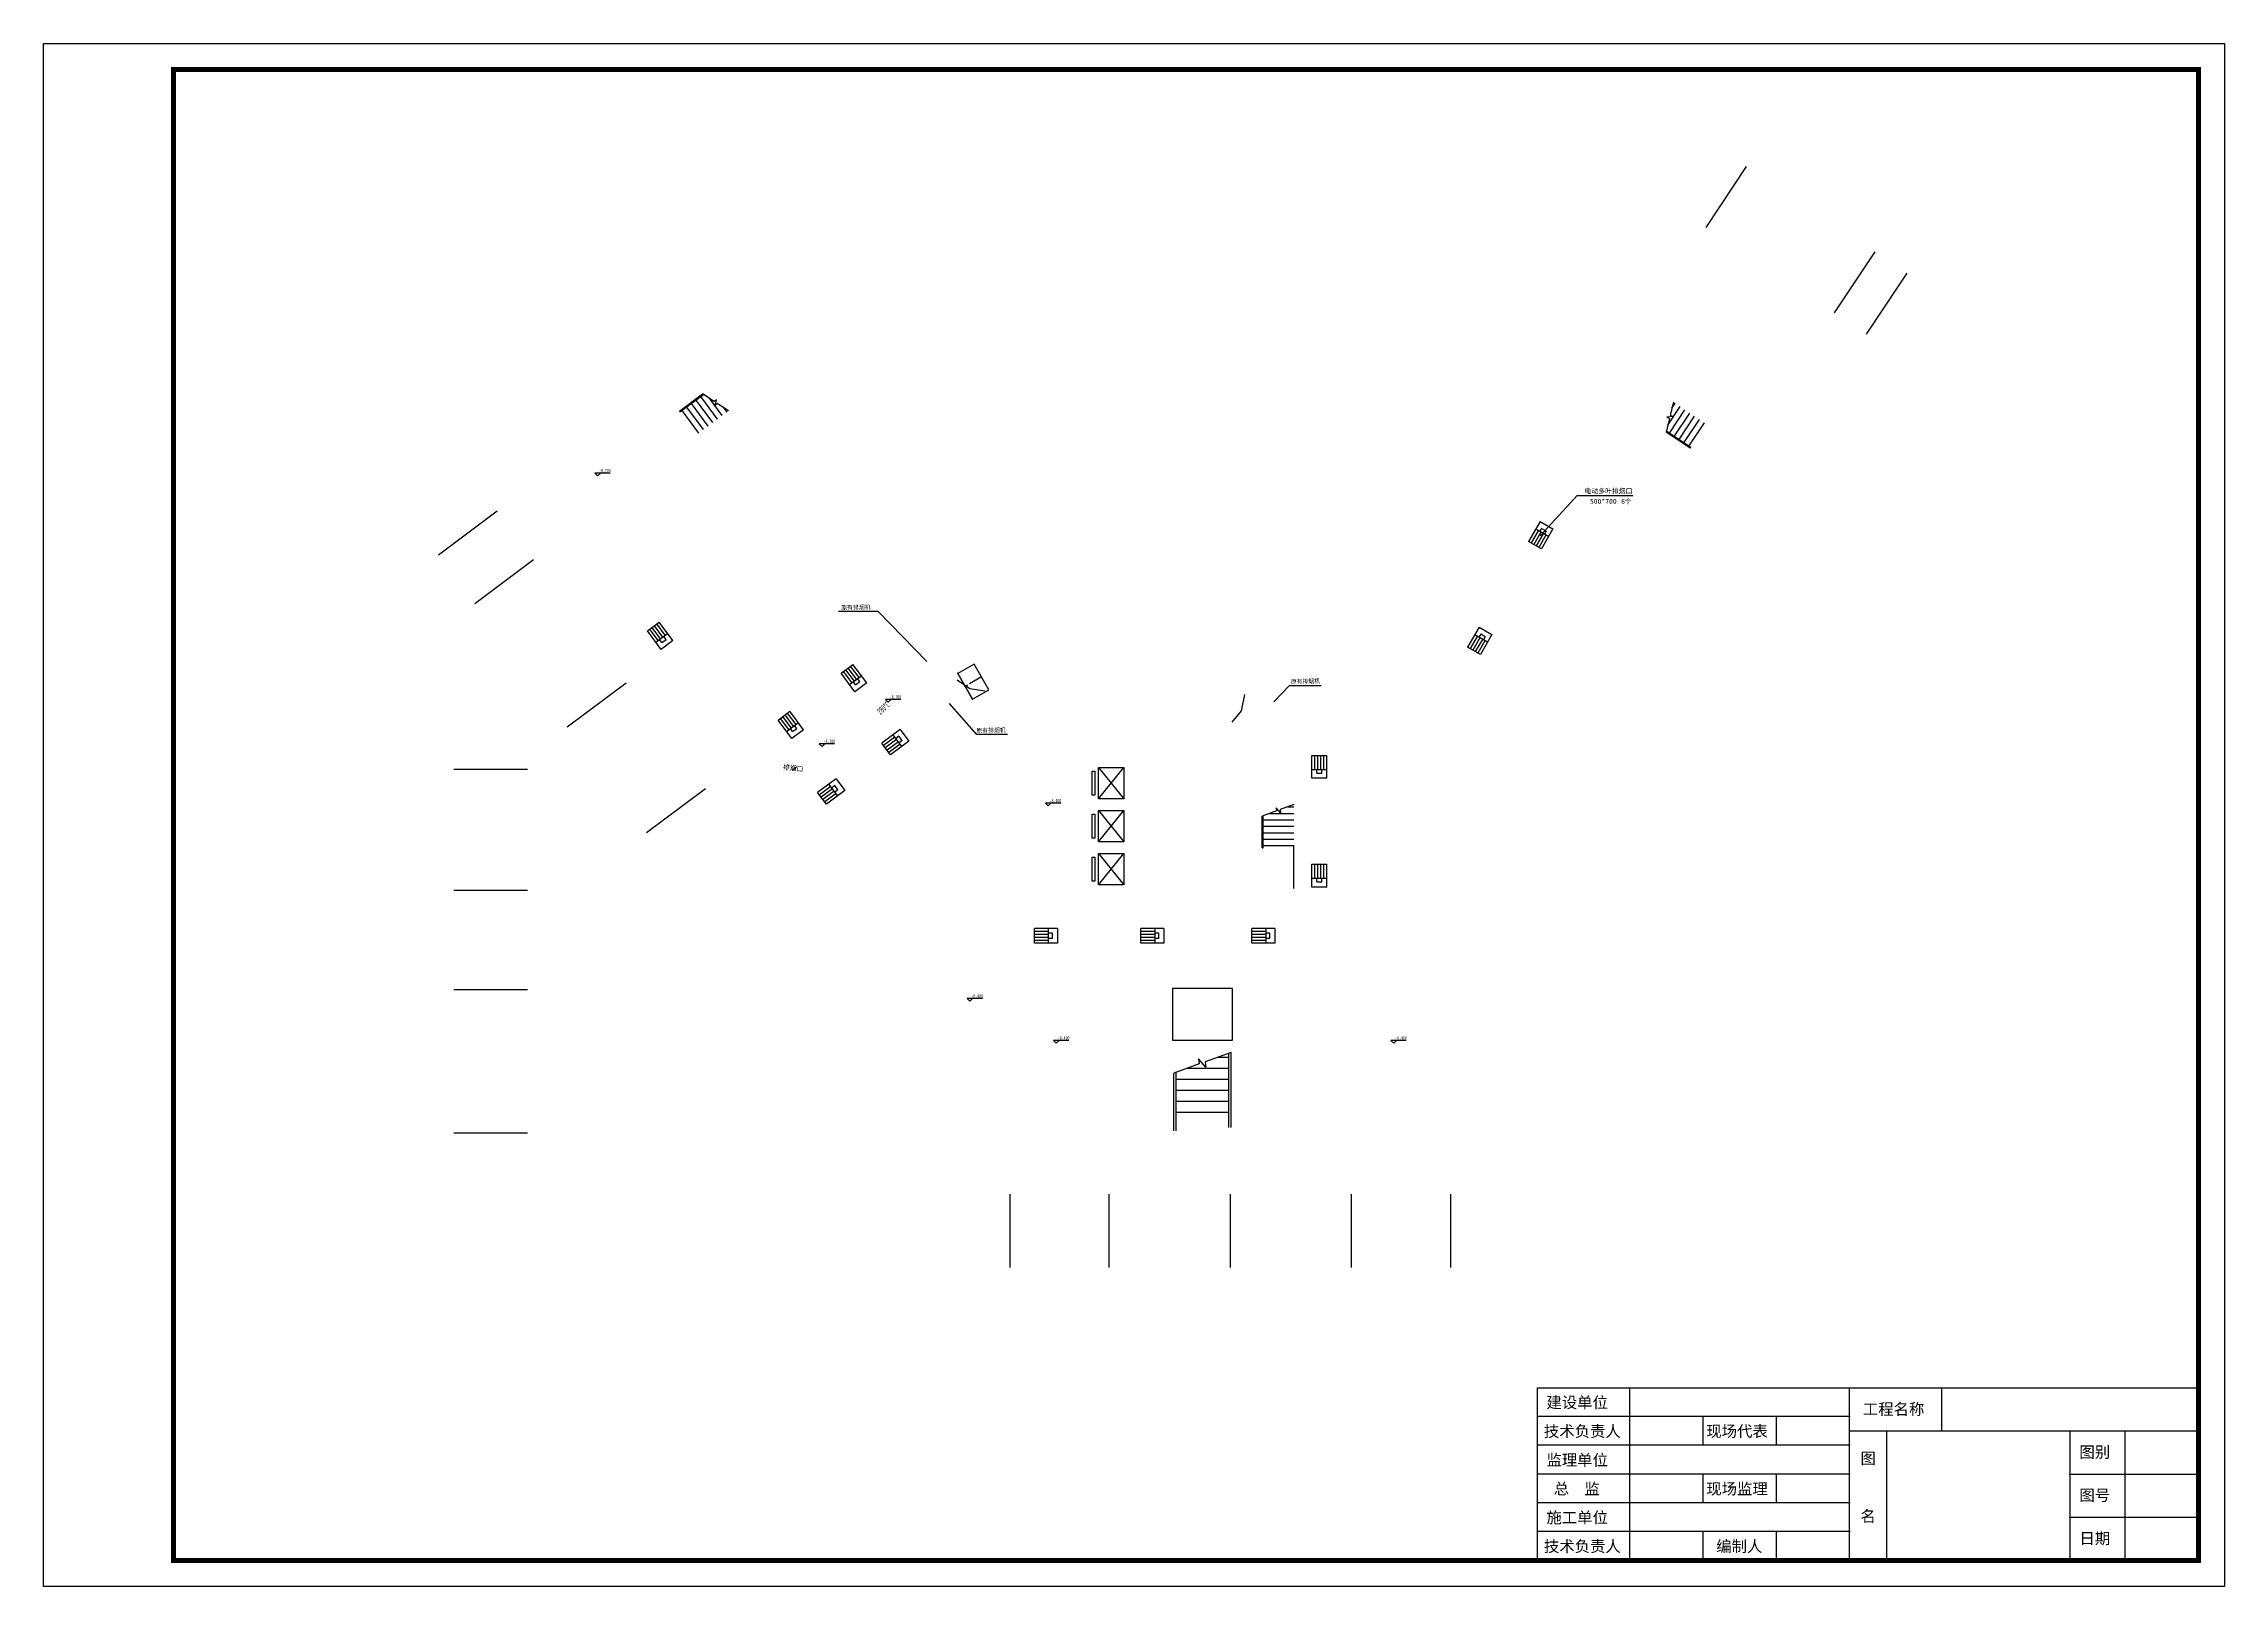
# Model space of a CAD drawing. Extents: x -149393 to 1177518, y -366685 to 296590.
# Drawn here: x -16952 to 101848, y -366685 to -282676 of the extents above; entities that cross this region are included whole.
import ezdxf

# ---------------------------------------------------------------- set-up
doc = ezdxf.new("R2010")
doc.units = 0
doc.header["$LTSCALE"] = 1000
doc.header["$MEASUREMENT"] = 0
doc.linetypes.add('CENTER2', pattern=[1.125, 0.75, -0.125, 0.125, -0.125])
doc.layers.get('0').update_dxf_attribs({"linetype": 'CONTINUOUS'})
for name, color, linetype in [('AXIS', 3, 'CONTINUOUS'), ('DIM_LEAD', 3, 'CONTINUOUS'), ('DUCT-排烟中心线', 5, 'CENTER2'), ('DUCT-排烟法兰', 4, 'CONTINUOUS'), ('DUCT-排烟管', 2, 'CONTINUOUS'), ('DUCT-排烟管端线', 4, 'CONTINUOUS'), ('DUCT-排烟阀门', 7, 'CONTINUOUS'), ('DUCT-新风风口', 7, 'CONTINUOUS'), ('PUB_TITLE', 253, 'CONTINUOUS'), ('STAIR', 2, 'CONTINUOUS'), ('WALL', 9, 'CONTINUOUS'), ('冷媒管标注', 31, 'CONTINUOUS')]:
    doc.layers.add(name, color=color, linetype=linetype)
doc.styles.add('HZ', font='')
doc.styles.get("Standard").update_dxf_attribs({"font": 'gbenor.shx', "bigfont": 'gbcbig.shx'})
doc.styles.add('宋体', font='')
doc.styles.get('HZ').set_extended_font_data('SimSun')
doc.styles.get('宋体').set_extended_font_data('SimSun')

# ---------------------------------------------------------------- blocks, each defined once
blk = doc.blocks.new('$风口$00000122')
for p, q in [((-250, -135), (-250, 135)), ((57.7, -135), (57.7, 135)), ((139.2, -48.6), (139.2, 48.6)), ((250, 135), (250, -135)), ((250, -135), (-250, -135)), ((139.2, -48.6), (57.7, -48.6))]:
    blk.add_line(p, q)
at = {"linetype": 'Continuous'}
for p, q in [((250, 135), (-250, 135)), ((57.7, 81), (-250, 81)), ((57.7, 27), (-250, 27)), ((139.2, 48.6), (57.7, 48.6)), ((57.7, -27), (-250, -27)), ((57.7, -81), (-250, -81))]:
    blk.add_line(p, q, dxfattribs=at)
blk = doc.blocks.new('会签栏')
at = {"layer": 'PUB_TITLE', "color": 4, "lineweight": 30}
blk.add_lwpolyline([(-18000, 0), (-18000, 4700), (0, 4700)], dxfattribs=at)
at = {"layer": 'PUB_TITLE', "color": 4}
for points in [[(-15500, 4700), (-15500, 0)], [(-9500, 0), (-9500, 4700)], [(-7000, 4700), (-7000, 3525)], [(-9500, 3917), (-18000, 3917)], [(-13500, 3917), (-13500, 3133)], [(-11500, 3917), (-11500, 3133)], [(-9500, 3133), (-18000, 3133)], [(-9500, 3525), (0, 3525)], [(-8500, 3525), (-8500, 0)], [(-3500, 3525), (-3500, 0)], [(-2000, 3525), (-2000, 0)], [(-9500, 2350), (-18000, 2350)], [(-13500, 2350), (-13500, 1567)], [(-11500, 2350), (-11500, 1567)], [(-3500, 2350), (0, 2350)], [(-9500, 1567), (-18000, 1567)], [(-9500, 783), (-18000, 783)], [(-13500, 783), (-13500, 0)], [(-11500, 783), (-11500, 0)], [(-3500, 1175), (0, 1175)]]:
    blk.add_lwpolyline(points, dxfattribs=at)
at = {"layer": 'PUB_TITLE'}
for p in [(-9500, 3917), (-9500, 3133), (-9500, 2350), (-9500, 1567), (-9500, 783), (-3500, 1175)]:
    blk.add_point(p, dxfattribs=at)
at = {"layer": 'PUB_TITLE', "color": 4}
blk.add_point((-3500, 2350), dxfattribs=at)
at = {"lineweight": -3, "style": '宋体'}
for s, p in [('建设单位', (-17758, 4147)), ('工程名称', (-9140, 3965)), ('技术负责人', (-17828, 3363)), ('现场代表', (-13405, 3363)), ('图别', (-3241, 2796)), ('监理单位', (-17758, 2580)), ('图', (-9206, 2624)), ('总  监', (-17560, 1797)), ('现场监理', (-13405, 1797)), ('图号', (-3241, 1621)), ('施工单位', (-17758, 1013)), ('名', (-9206, 1049)), ('日期', (-3241, 446)), ('技术负责人', (-17828, 230)), ('编制人', (-13134, 230))]:
    blk.add_text(s, height=307, dxfattribs=at).set_placement(p)
blk = doc.blocks.new('A$C6F7E2673')
at = {"layer": 'STAIR'}
for p, q in [((790, 2759), (0, 2474)), ((414, 2623), (1740, 2623)), ((1000, 2655), (777, 2923)), ((777, 2923), (790, 2759)), ((1740, 3101), (985, 2829)), ((985, 2829), (1000, 2655)), ((1386, 2973), (1740, 2973)), ((0, 741), (0, 2474)), ((60, 741), (60, 2496)), ((60, 2273), (1740, 2273)), ((60, 1923), (1740, 1923)), ((60, 1573), (1740, 1573)), ((0, 741), (60, 741)), ((60, 1223), (1740, 1223)), ((60, 873), (1740, 873))]:
    blk.add_line(p, q, dxfattribs=at)
blk = doc.blocks.new('A$C3AE45B76')
at = {"xscale": 0.9107142857123088, "yscale": 0.9107142857123088, "zscale": 0.9107142857123088, "rotation": 306.8700000001079}
blk.add_blockref('A$C6F7E2673', (-445, 790), dxfattribs=at)

msp = doc.modelspace()

# ---------------------------------------------------------------- linework, layer by layer
at = {"color": 59}
for p, q in [((13910.3, -306062.6), (13075.2, -306063.1)), ((13075.2, -306063.1), (13223.6, -306212.9)), ((13223.6, -306212.9), (13375.7, -306062.9)), ((29736.9, -318383.8), (28901.8, -318384.3)), ((28901.8, -318384.3), (29050.2, -318534.1)), ((29050.2, -318534.1), (29202.3, -318384.1)), ((26139.4, -320803.9), (25304.2, -320804.4)), ((25304.2, -320804.4), (25452.7, -320954.2)), ((25452.7, -320954.2), (25604.8, -320804.2)), ((40507.1, -322098.2), (41897.4, -323798.2)), ((40507.1, -323798.2), (41897.4, -322098.2)), ((38453.1, -324037), (37617.9, -324037.4)), ((37617.9, -324037.4), (37766.4, -324187.3)), ((37766.4, -324187.3), (37918.5, -324037.2)), ((40507.1, -324438.2), (41897.4, -326138.2)), ((40507.1, -326138.2), (41897.4, -324438.2)), ((40507.1, -326778.2), (41897.4, -328478.2)), ((40507.1, -328478.2), (41897.4, -326778.2)), ((34186.6, -334672.6), (33351.4, -334673.1)), ((33351.4, -334673.1), (33499.9, -334822.9)), ((33499.9, -334822.9), (33652, -334672.9)), ((38900.1, -336952.9), (38064.9, -336953.4)), ((38064.9, -336953.4), (38213.4, -337103.2)), ((38213.4, -337103.2), (38365.4, -336953.2)), ((57279.9, -336952.9), (56444.7, -336953.4)), ((56444.7, -336953.4), (56593.2, -337103.2)), ((56593.2, -337103.2), (56745.2, -336953.2))]:
    msp.add_line(p, q, dxfattribs=at)
at = {"elevation": 3000}
msp.add_lwpolyline([(31159.1, -316323.5), (28519.7, -313600.9), (26355.3, -313600.9)], dxfattribs=at)
at = {"color": 59}
for points in [[(40177.2, -322298.2), (40305.7, -322298.2), (40305.7, -323598.2), (40177.2, -323598.2)], [(40507.1, -322098.2), (41897.4, -322098.2), (41897.4, -323798.2), (40507.1, -323798.2)], [(40177.2, -324638.2), (40305.7, -324638.2), (40305.7, -325938.2), (40177.2, -325938.2)], [(40507.1, -324438.2), (41897.4, -324438.2), (41897.4, -326138.2), (40507.1, -326138.2)], [(40177.2, -326978.2), (40305.7, -326978.2), (40305.7, -328278.2), (40177.2, -328278.2)], [(40507.1, -326778.2), (41897.4, -326778.2), (41897.4, -328478.2), (40507.1, -328478.2)], [(47806.9, -334121.7), (44539, -334121.7), (44539, -336940.7), (47806.9, -336940.7)]]:
    msp.add_lwpolyline(points, close=True, dxfattribs=at)
at = {"layer": 'AXIS'}
for p, q in [((73608.1, -292695.3), (75821.7, -289363.6)), ((80604.6, -297343.7), (82818.2, -294012.1)), ((82353.8, -298505.9), (84567.3, -295174.2)), ((7757.6, -308139.3), (4557.6, -310539.3)), ((9737.6, -310779.3), (6537.6, -313179.3)), ((9737.6, -310779.3), (6537.6, -313179.3)), ((14777.6, -317499.3), (11577.6, -319899.3)), ((9402.8, -322198.2), (5402.8, -322198.2)), ((19097.6, -323259.3), (15897.6, -325659.3)), ((9402.8, -328798.2), (5402.8, -328798.2)), ((9402.8, -328798.2), (5402.8, -328798.2)), ((9402.8, -334198.2), (5402.8, -334198.2)), ((9402.8, -334198.2), (5402.8, -334198.2)), ((9402.8, -341998.2), (5402.8, -341998.2)), ((35680.8, -345324), (35680.8, -349324)), ((41080.8, -345324), (41080.8, -349324)), ((47680.8, -345324), (47680.8, -349324)), ((54280.8, -345324), (54280.8, -349324)), ((59680.8, -345324), (59680.8, -349324))]:
    msp.add_line(p, q, dxfattribs=at)
at = {"layer": 'DIM_LEAD'}
for p, q in [((64604.8, -309447.2), (66593.8, -307278.8)), ((66593.8, -307278.8), (69628.5, -307278.8))]:
    msp.add_line(p, q, dxfattribs=at)
at = {"layer": 'DIM_LEAD', "const_width": 40}
msp.add_lwpolyline([(64591.2, -309461.9, 1), (64618.3, -309432.4, 1)], format="xyb", close=True, dxfattribs=at)
at = {"layer": 'DUCT-排烟中心线'}
for p, q in [((34134.3, -317165.2), (33255, -317672.9)), ((33211.5, -317698), (33254.8, -317673))]:
    msp.add_line(p, q, dxfattribs=at)
at = {"layer": 'DUCT-排烟法兰'}
msp.add_line((33674.9, -318400.4), (32834.9, -316945.5), dxfattribs=at)
at = {"layer": 'DUCT-排烟管'}
for p, q in [((33734.3, -316472.4), (32855, -316980.1)), ((34534.3, -317858.1), (33734.3, -316472.4)), ((33654.8, -318365.8), (33611.5, -318390.8)), ((33655, -318365.7), (34534.3, -317858.1)), ((24063.1, -322073.3), (23823.6, -322254.1))]:
    msp.add_line(p, q, dxfattribs=at)
at = {"layer": 'DUCT-排烟管端线'}
for p, q in [((32854.8, -316980.2), (33654.8, -318365.8)), ((32855, -316980.1), (33655, -318365.7))]:
    msp.add_line(p, q, dxfattribs=at)
at = {"layer": 'PUB_TITLE'}
msp.add_lwpolyline([(-16952.5, -282676.1), (101847.5, -282676.1), (101847.5, -366684.6), (-16952.5, -366684.6)], close=True, dxfattribs=at)
at = {"layer": 'PUB_TITLE', "const_width": 270.7}
msp.add_lwpolyline([(-9881, -284090.4), (100433.2, -284090.4), (100433.2, -365270.4), (-9881, -365270.4), (-9881, -284090.4)], close=True, dxfattribs=at)
at = {"layer": 'STAIR', "color": 59}
for p, q in [((50420.7, -324562), (50197.5, -324294.1)), ((50197.5, -324294.1), (50211.2, -324457.8)), ((51160.8, -324115.9), (50406.1, -324387.6)), ((50806.9, -324243.3), (51160.8, -324243.3)), ((50211.2, -324457.8), (49420.8, -324742.3)), ((49420.8, -326475.6), (49420.8, -324742.3)), ((49480.8, -326475.6), (49480.8, -324720.7)), ((49480.8, -324943.3), (51160.8, -324943.3)), ((49480.8, -325293.3), (51160.8, -325293.3)), ((49834.7, -324593.3), (51160.8, -324593.3)), ((50406.1, -324387.6), (50420.7, -324562)), ((49420.8, -326475.6), (49480.8, -326475.6)), ((49480.8, -325643.3), (51160.8, -325643.3)), ((49480.8, -325993.3), (51160.8, -325993.3)), ((49480.8, -326343.3), (51160.8, -326343.3)), ((51160.8, -328678.2), (51160.8, -326318.5)), ((45993, -338239), (44620.8, -338733)), ((45347.5, -338471.4), (47620.8, -338471.4)), ((46352, -338417.7), (45969.4, -337958.5)), ((45969.4, -337958.5), (45993, -338239)), ((47740.8, -337609.8), (46326.9, -338118.8)), ((46326.9, -338118.8), (46352, -338417.7)), ((47014.2, -337871.4), (47620.8, -337871.4)), ((47620.8, -341698.2), (47620.8, -337653)), ((47740.8, -341698.2), (47740.8, -337609.8)), ((44620.8, -341878.2), (44620.8, -338733)), ((44740.8, -341878.2), (44740.8, -338689.8)), ((44740.8, -339071.4), (47620.8, -339071.4)), ((44740.8, -339671.4), (47620.8, -339671.4)), ((44740.8, -340271.4), (47620.8, -340271.4)), ((44740.8, -340871.4), (47620.8, -340871.4))]:
    msp.add_line(p, q, dxfattribs=at)
at = {"layer": 'WALL'}
for points in [[(32815.4, -317313.6), (33511.9, -317800.8), (34330.4, -317913.5)], [(47800.8, -319633.3), (48306.2, -319016.4), (48491, -318123.6)]]:
    msp.add_lwpolyline(points, dxfattribs=at)
at = {"layer": 'WALL', "elevation": 3000}
for points in [[(50071.7, -318521.9), (50915.4, -317627.5), (52651.4, -317627.5)], [(32370, -318605), (33844.4, -320272.5), (35560.8, -320272.5)]]:
    msp.add_lwpolyline(points, dxfattribs=at)

# ---------------------------------------------------------------- block references
at = {"color": 59, "xscale": 0.910714285707443, "yscale": 0.910714285707443, "zscale": 0.910714285707443, "rotation": 306.8700000004626}
msp.add_blockref('A$C6F7E2673', (17141.3, -303095.6), dxfattribs=at)
at = {"color": 59, "rotation": 109.5300000000365}
msp.add_blockref('A$C3AE45B76', (73902.1, -304396.1), dxfattribs=at)
at = {"layer": 'DUCT-新风风口', "yscale": 2.962962962919846}
for p, xscale, rotation in [((64604.8, -309447.2), 2.499999999950906, 59.97300592081411), ((16630.5, -314921.9, 3000), 2.5, 306.7174613657372), ((61283.2, -315200.3), 2.499999999950906, 59.97300592081411), ((27192.1, -317225.6, 3000), 2.5, 306.7174613657372), ((23756.4, -319774.3, 3000), 2.5, 306.7174613657372), ((29449, -320717.3, 3000), 2.5, 36.71746136573719), ((52543.3, -322058, 3000), 2.5, 270), ((25954.7, -323402, 3000), 2.5, 36.71746136573719), ((52543.3, -327979.5, 3000), 2.5, 270)]:
    msp.add_blockref('$风口$00000122', p, dxfattribs=dict(at, xscale=xscale, rotation=rotation))
at = {"layer": 'DUCT-新风风口', "xscale": 2.5, "yscale": 2.962962962919846}
for p in [(37651, -331266.6, 200000), (43447.4, -331266.6, 200000), (49498, -331266.6, 200000)]:
    msp.add_blockref('$风口$00000122', p, dxfattribs=at)
at = {"layer": 'WALL', "xscale": 2, "yscale": 2, "zscale": 2}
msp.add_blockref('会签栏', (100433.2, -365270.4), dxfattribs=at)

# ---------------------------------------------------------------- texts
at = {"color": 59, "style": 'HZ', "width": 0.7}
for s, p in [('-8.700', (13311.6, -306015)), ('-8.700', (29138.2, -318336.2)), ('-8.700', (25540.6, -320756.3)), ('-8.400', (37854.3, -323989.4)), ('-8.400', (33587.8, -334625.1)), ('-8.400', (38301.3, -336905.4)), ('-8.400', (56681.1, -336905.4))]:
    msp.add_text(s, height=183.52, dxfattribs=at).set_placement(p)
at = {"layer": 'DIM_LEAD', "color": 7, "style": '宋体'}
for s, height, p in [('电动多叶排烟口', 265.82, (66992.3, -307173.8)), ('500*700', 265.82, (67286.2, -307733.8)), ('6', 265.8, (68987.5, -307733.8)), ('个', 265.8, (69176.5, -307733.8))]:
    msp.add_text(s, height=height, dxfattribs=at).set_placement(p)
msp.add_text('排烟口', height=265.82, rotation=352.535226, dxfattribs=at).set_placement((23309.5, -322185.4))
at = {"layer": 'DUCT-排烟阀门', "width": 0.6}
msp.add_text('280%%dC', height=350, rotation=43.608904, dxfattribs=at).set_placement((28643.5, -319247.9, -28))
at = {"layer": '冷媒管标注', "style": '宋体'}
for p in [(26503.4, -313504, 3028), (50991.7, -317523.3, 3000), (33865.1, -320191.4)]:
    msp.add_text('原有排烟机', height=227.85, rotation=1.082891, dxfattribs=at).set_placement(p)

doc.saveas('drawing.dxf')
